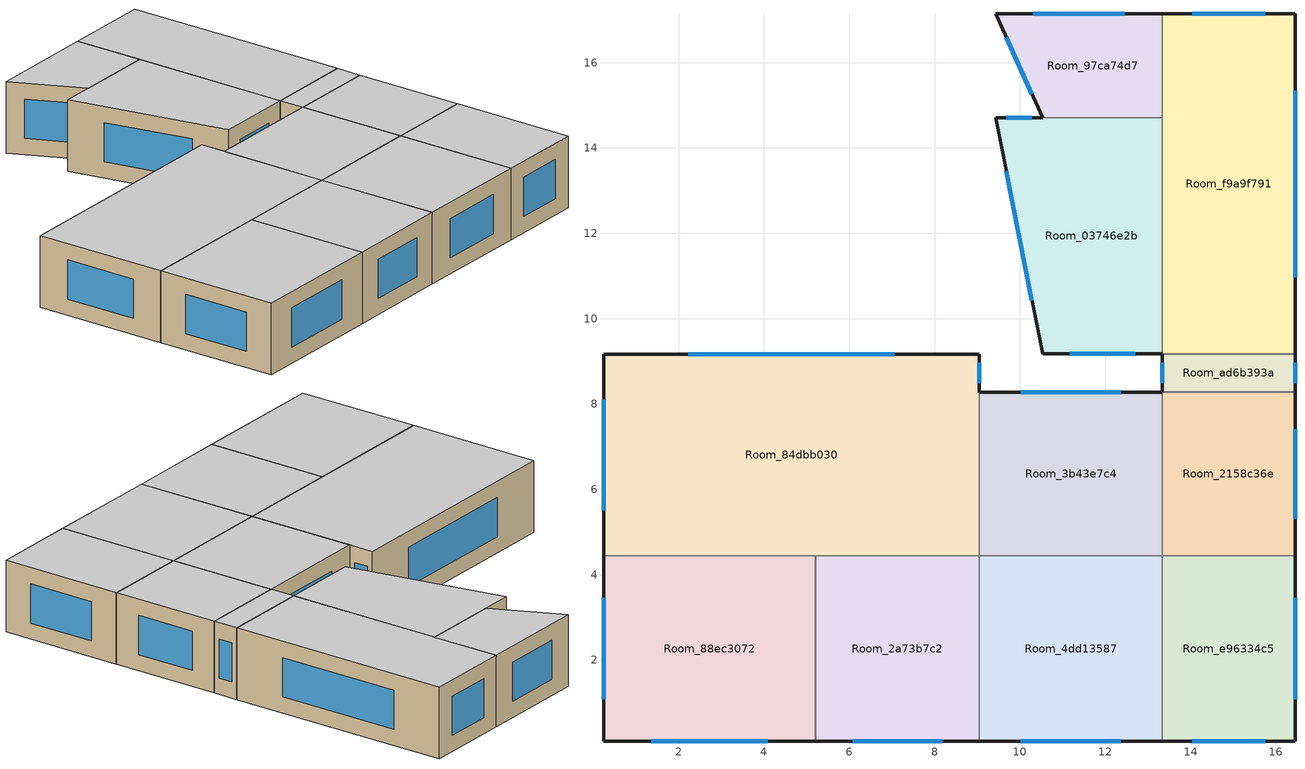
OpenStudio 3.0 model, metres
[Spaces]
Room_97ca74d7
 floor adiabatic (Generic Interior Floor): 13.34,17.15 13.34,14.71 10.53,14.71 9.43,17.15 z0
 wall outside: 13.34,17.15 9.43,17.15 10.53,14.71 z0:2.5
 wall to Room_03746e2b: 10.53,14.71 13.34,14.71 z0:2.5
 wall to Room_f9a9f791: 13.34,14.71 13.34,17.15 z0:2.5
 window: 9.68,16.6 10.28,15.26 / 12.46,17.15 10.32,17.15 z0.57:1.93
 ceiling adiabatic (Generic Interior Ceiling): 10.53,14.71 13.34,14.71 13.34,17.15 9.43,17.15 z2.5
Room_f9a9f791
 floor adiabatic (Generic Interior Floor): 16.45,17.15 16.45,9.17 13.34,9.17 13.34,17.15 z0
 wall outside: 16.45,9.17 16.45,17.15 13.34,17.15 z0:2.5
 wall to Room_ad6b393a: 13.34,9.17 16.45,9.17 z0:2.5
 wall to Room_03746e2b: 13.34,14.71 13.34,9.17 z0:2.5
 window: 16.45,10.98 16.45,15.34 / 15.75,17.15 14.04,17.15 z0.57:1.93
 ceiling adiabatic (Generic Interior Ceiling): 16.45,9.17 16.45,17.15 13.34,17.15 13.34,9.17 z2.5
Room_03746e2b
 floor adiabatic (Generic Interior Floor): 9.43,14.71 13.34,14.71 13.34,9.17 10.53,9.17 z0
 wall outside: 10.53,14.71 9.43,14.71 10.53,9.17 13.34,9.17 z0:2.5
 window: 9.68,13.46 10.28,10.42 / 11.17,9.17 12.7,9.17 / 10.28,14.71 9.68,14.71 z0.57:1.93
 ceiling adiabatic (Generic Interior Ceiling): 13.34,9.17 13.34,14.71 9.43,14.71 10.53,9.17 z2.5
Room_ad6b393a
 floor adiabatic (Generic Interior Floor): 16.45,9.17 16.45,8.28 13.34,8.28 13.34,9.17 z0
 wall outside: 16.45,8.28 16.45,9.17 / 13.34,9.17 13.34,8.28 z0:2.5
 wall to Room_2158c36e: 13.34,8.28 16.45,8.28 z0:2.5
 window: 16.45,8.48 16.45,8.97 / 13.34,8.97 13.34,8.48 z0.57:1.93
 ceiling adiabatic (Generic Interior Ceiling): 16.45,8.28 16.45,9.17 13.34,9.17 13.34,8.28 z2.5
Room_2158c36e
 floor adiabatic (Generic Interior Floor): 16.45,8.28 16.45,4.44 13.34,4.44 13.34,8.28 z0
 wall outside: 16.45,4.44 16.45,8.28 z0:2.5
 wall to Room_e96334c5: 13.34,4.44 16.45,4.44 z0:2.5
 wall to Room_3b43e7c4: 13.34,8.28 13.34,4.44 z0:2.5
 window: 16.45,5.31 16.45,7.41 z0.57:1.93
 ceiling adiabatic (Generic Interior Ceiling): 16.45,4.44 16.45,8.28 13.34,8.28 13.34,4.44 z2.5
Room_3b43e7c4
 floor adiabatic (Generic Interior Floor): 13.34,8.28 13.34,4.44 9.05,4.44 9.05,8.28 z0
 wall outside: 13.34,8.28 9.05,8.28 z0:2.5
 wall to Room_4dd13587: 9.05,4.44 13.34,4.44 z0:2.5
 wall to Room_84dbb030: 9.05,8.28 9.05,4.44 z0:2.5
 window: 12.37,8.28 10.02,8.28 z0.57:1.93
 ceiling adiabatic (Generic Interior Ceiling): 13.34,4.44 13.34,8.28 9.05,8.28 9.05,4.44 z2.5
Room_84dbb030
 floor adiabatic (Generic Interior Floor): 9.05,9.17 9.05,4.44 0.24,4.44 0.24,9.17 z0
 wall outside: 9.05,8.28 9.05,9.17 0.24,9.17 0.24,4.44 z0:2.5
 wall to Room_88ec3072: 0.24,4.44 5.21,4.44 z0:2.5
 wall to Room_2a73b7c2: 5.21,4.44 9.05,4.44 z0:2.5
 window: 0.24,8.1 0.24,5.51 / 9.05,8.48 9.05,8.97 / 7.06,9.17 2.23,9.17 z0.57:1.93
 ceiling adiabatic (Generic Interior Ceiling): 9.05,4.44 9.05,9.17 0.24,9.17 0.24,4.44 z2.5
Room_e96334c5
 floor adiabatic (Generic Interior Floor): 16.45,4.44 16.45,0.09 13.34,0.09 13.34,4.44 z0
 wall outside: 13.34,0.09 16.45,0.09 16.45,4.44 z0:2.5
 wall to Room_4dd13587: 13.34,4.44 13.34,0.09 z0:2.5
 window: 14.04,0.09 15.75,0.09 / 16.45,1.07 16.45,3.46 z0.57:1.93
 ceiling adiabatic (Generic Interior Ceiling): 16.45,0.09 16.45,4.44 13.34,4.44 13.34,0.09 z2.5
Room_4dd13587
 floor adiabatic (Generic Interior Floor): 13.34,4.44 13.34,0.09 9.05,0.09 9.05,4.44 z0
 wall outside: 9.05,0.09 13.34,0.09 z0:2.5
 wall to Room_2a73b7c2: 9.05,4.44 9.05,0.09 z0:2.5
 window: 10.02,0.09 12.37,0.09 z0.57:1.93
 ceiling adiabatic (Generic Interior Ceiling): 13.34,0.09 13.34,4.44 9.05,4.44 9.05,0.09 z2.5
Room_88ec3072
 floor adiabatic (Generic Interior Floor): 5.21,4.44 5.21,0.09 0.24,0.09 0.24,4.44 z0
 wall outside: 0.24,4.44 0.24,0.09 5.21,0.09 z0:2.5
 wall to Room_2a73b7c2: 5.21,0.09 5.21,4.44 z0:2.5
 window: 1.36,0.09 4.09,0.09 / 0.24,3.46 0.24,1.07 z0.57:1.93
 ceiling adiabatic (Generic Interior Ceiling): 5.21,0.09 5.21,4.44 0.24,4.44 0.24,0.09 z2.5
Room_2a73b7c2
 floor adiabatic (Generic Interior Floor): 9.05,4.44 9.05,0.09 5.21,0.09 5.21,4.44 z0
 wall outside: 5.21,0.09 9.05,0.09 z0:2.5
 window: 6.08,0.09 8.18,0.09 z0.57:1.93
 ceiling adiabatic (Generic Interior Ceiling): 9.05,0.09 9.05,4.44 5.21,4.44 5.21,0.09 z2.5
[Building]
Building 1: North Axis {deg}=-0; Default Construction Set=Default Generic Construction Set; Standards Building Type=MediumOffice
[Site]
Site 1: Terrain=City
[SizingPeriod:DesignDay] Barometric Pressure {Pa}=101253; Sky Clearness=0; Snow Indicator=0; Day of Month=21; Daylight Saving Time Indicator=0; Dry-Bulb Temperature Range Modifier Type=DefaultMultipliers
Name | Maximum Dry-Bulb Temperature {C} | Daily Dry-Bulb Temperature Range {deltaC} | Humidity Indicating Conditions at Maximum Dry-Bulb | Wind Speed {m/s} | Wind Direction {deg} | Month | Day Type | Humidity Indicating Type | Solar Model Indicator | ASHRAE Taub | ASHRAE Taud
Boston Logan IntL Arpt Ann Htg 99.6% Condns DB | -13.6 | 0 | -13.6 | 7.2 | 320 | 1 | WinterDesignDay | Wetbulb | ASHRAEClearSky
Boston Logan IntL Arpt Ann Hum_n 99.6% Condns DP=>MCDB | -12 | 0 | -24.4 | 7.2 | 320 | 1 | WinterDesignDay | Dewpoint | ASHRAEClearSky
Boston Logan IntL Arpt Ann Htg Wind 99.6% Condns WS=>MCDB | 2.1 | 0 | 2.1 | 14.1 | 320 | 1 | WinterDesignDay | Wetbulb | ASHRAEClearSky
Boston Logan IntL Arpt Ann Clg .4% Condns DB=>MWB | 32.7 | 8.4 | 22.9 | 6.3 | 270 | 7 | SummerDesignDay | Wetbulb | ASHRAETau | 0.488 | 1.95
Boston Logan IntL Arpt Ann Clg .4% Condns WB=>MDB | 30.2 | 8.4 | 24.6 | 6.3 | 270 | 7 | SummerDesignDay | Wetbulb | ASHRAETau | 0.488 | 1.95
Boston Logan IntL Arpt Ann Clg .4% Condns DP=>MDB | 27.3 | 8.4 | 22.8 | 6.3 | 270 | 7 | SummerDesignDay | Dewpoint | ASHRAETau | 0.488 | 1.95
Boston Logan IntL Arpt Ann Clg .4% Condns Enth=>MDB | 30.6 | 8.4 | 74100 | 6.3 | 270 | 7 | SummerDesignDay | Enthalpy | ASHRAETau | 0.488 | 1.95
[Material]
Name | Roughness | Thickness {m} | Conductivity {W/m-K} | Density {kg/m3} | Specific Heat {J/kg-K} | Thermal Absorptance | Solar Absorptance | Visible Absorptance
Generic Roof Membrane | MediumRough | 0.01 | 0.16 | 1120 | 1460 | 0.9 | 0.65 | 0.65
Generic Acoustic Tile | MediumSmooth | 0.02 | 0.06 | 368 | 590 | 0.9 | 0.2 | 0.2
Generic 25mm Wood | MediumSmooth | 0.0254 | 0.15 | 608 | 1630 | 0.9 | 0.5 | 0.5
Generic HW Concrete | MediumRough | 0.2 | 1.95 | 2240 | 900 | 0.9 | 0.8 | 0.8
Generic Gypsum Board | MediumSmooth | 0.0127 | 0.16 | 800 | 1090 | 0.9 | 0.5 | 0.5
Generic Wall Air Gap | Smooth | 0.1 | 0.667 | 1.28 | 1000 | 0.9 | 0.7 | 0.7
Generic Ceiling Air Gap | Smooth | 0.1 | 0.556 | 1.28 | 1000 | 0.9 | 0.7 | 0.7
Generic Brick | MediumRough | 0.1 | 0.9 | 1920 | 790 | 0.9 | 0.65 | 0.65
Generic 50mm Insulation; Generic 25mm Insulation | MediumRough | 0.05 | 0.03 | 43 | 1210 | 0.9 | 0.7 | 0.7
Generic Painted Metal | Smooth | 0.0015 | 45 | 7690 | 410 | 0.9 | 0.5 | 0.5
Generic LW Concrete | MediumRough | 0.1 | 0.53 | 1280 | 840 | 0.9 | 0.8 | 0.8
Material 1 | Smooth | 0.1 | 0.1 | 0.1 | 100 |  | 0.65 | 0.65
[WindowMaterial:Gas]
Generic Window Air Gap: Gas Type=Air; Thickness {m}=0.0127
[WindowMaterial:Glazing] Optical Data Type=SpectralAverage; Thickness {m}=0.006; Infrared Transmittance at Normal Incidence=0; Front Side Infrared Hemispherical Emissivity=0.84; Conductivity {W/m-K}=1; Dirt Correction Factor for Solar and Visible Transmittance=1; Solar Diffusing=No
Name | Solar Transmittance at Normal Incidence | Front Side Solar Reflectance at Normal Incidence | Back Side Solar Reflectance at Normal Incidence | Visible Transmittance at Normal Incidence | Front Side Visible Reflectance at Normal Incidence | Back Side Visible Reflectance at Normal Incidence | Back Side Infrared Hemispherical Emissivity
Generic Low-e Glass | 0.45 | 0.36 | 0.36 | 0.71 | 0.21 | 0.21 | 0.047
Generic Clear Glass | 0.77 | 0.07 | 0.07 | 0.88 | 0.08 | 0.08 | 0.84
[Construction]
Generic Interior Door: Generic 25mm Wood
Generic Single Pane: Generic Clear Glass
Generic Shade: Material 1
Generic Interior Ceiling: Generic LW Concrete, Generic Ceiling Air Gap, Generic Acoustic Tile
Generic Interior Wall: Generic Gypsum Board, Generic Wall Air Gap, Generic Gypsum Board
Generic Exposed Floor: Generic Painted Metal, Generic Ceiling Air Gap, Generic 50mm Insulation, Generic LW Concrete
Generic Interior Floor: Generic Acoustic Tile, Generic Ceiling Air Gap, Generic LW Concrete
Generic Ground Slab: Generic 50mm Insulation, Generic HW Concrete
Generic Roof: Generic Roof Membrane, Generic 50mm Insulation, Generic LW Concrete, Generic Ceiling Air Gap, Generic Acoustic Tile
Generic Exterior Wall: Generic Brick, Generic LW Concrete, Generic 50mm Insulation, Generic Wall Air Gap, Generic Gypsum Board
Generic Underground Wall: Generic 50mm Insulation, Generic HW Concrete, Generic Wall Air Gap, Generic Gypsum Board
Generic Underground Roof: Generic 50mm Insulation, Generic HW Concrete, Generic Ceiling Air Gap, Generic Acoustic Tile
Generic Double Pane: Generic Low-e Glass, Generic Window Air Gap, Generic Clear Glass
Generic Exterior Door: Generic Painted Metal, Generic 25mm Insulation, Generic Painted Metal
[Construction:AirBoundary]
Generic Air Boundary: GroupedZones, GroupedZones, None, 0
[DefaultConstructionSet]
Default Generic Construction Set: Default Exterior Surface Constructions=Default Surface Constructions 2; Default Interior Surface Constructions=Default Surface Constructions 1; Default Ground Contact Surface Constructions=Default Surface Constructions 3; Default Exterior SubSurface Constructions=Default Sub Surface Constructions 2; Default Interior SubSurface Constructions=Default Sub Surface Constructions 1; Interior Partition Construction=Generic Air Boundary; Space Shading Construction=Generic Shade; Adiabatic Surface Construction=Generic Interior Wall
[DefaultSurfaceConstructions]
Name | Floor Construction | Wall Construction | Roof Ceiling Construction
Default Surface Constructions 1 | Generic Interior Floor | Generic Interior Wall | Generic Interior Ceiling
Default Surface Constructions 2 | Generic Exposed Floor | Generic Exterior Wall | Generic Roof
Default Surface Constructions 3 | Generic Ground Slab | Generic Underground Wall | Generic Underground Roof
[DefaultSubSurfaceConstructions]
Name | Fixed Window Construction | Operable Window Construction | Door Construction | Glass Door Construction | Overhead Door Construction | Skylight Construction
Default Sub Surface Constructions 1 | Generic Single Pane | Generic Single Pane | Generic Interior Door | Generic Single Pane
Default Sub Surface Constructions 2 | Generic Double Pane | Generic Double Pane | Generic Exterior Door | Generic Double Pane | Generic Exterior Door | Generic Double Pane
[SpaceType]
Generic Office Program: Design Specification Outdoor Air Object=Generic Office Ventilation
[People:Definition]
Generic Office People: Number of People Calculation Method=People/Area; People per Space Floor Area {person/m2}=0.0565; Fraction Radiant=0.3; Sensible Heat Fraction=Autocalculate
[People]
Generic Office People: People Definition=Generic Office People; Space or SpaceType=Generic Office Program; Number of People Schedule=Generic Office Occupancy; Activity Level Schedule=Seated Adult Activity; Multiplier=1
[Lights:Definition]
Generic Office Lighting: Design Level Calculation Method=Watts/Area; Watts per Space Floor Area {W/m2}=10.55; Fraction Radiant=0.7; Fraction Visible=0.2; Return Air Fraction=0
[Lights]
Generic Office Lighting: Lights Definition=Generic Office Lighting; Space or SpaceType=Generic Office Program; Schedule=Generic Office Lighting; Fraction Replaceable=1
[ElectricEquipment:Definition]
Generic Office Equipment: Design Level Calculation Method=Watts/Area; Watts per Space Floor Area {W/m2}=10.33; Fraction Latent=0; Fraction Radiant=0.5; Fraction Lost=0
[ElectricEquipment]
Generic Office Equipment: Electric Equipment Definition=Generic Office Equipment; Space or SpaceType=Generic Office Program; Schedule=Generic Office Equipment
[SpaceInfiltration:DesignFlowRate]
Generic Office Infiltration: Space or SpaceType=Generic Office Program; Schedule=Generic Office Infiltration; Design Flow Rate Calculation Method=Flow/ExteriorArea; Flow per Exterior Surface Area {m3/s-m2}=0.0002266; Constant Term Coefficient=1; Temperature Term Coefficient=0; Velocity Term Coefficient=0
[DesignSpecification:OutdoorAir]
Generic Office Ventilation: Outdoor Air Flow per Person {m3/s-person}=0.00236; Outdoor Air Flow per Floor Area {m3/s-m2}=0.000305; Outdoor Air Flow Rate {m3/s}=0; Outdoor Air Flow Air Changes per Hour {1/hr}=0
[Space] Space Type=Generic Office Program; Building Story=Story_644aaeb0
Name | Thermal Zone
Room_97ca74d7 | Room_97ca74d7
Room_f9a9f791 | Room_f9a9f791
Room_03746e2b | Room_03746e2b
Room_ad6b393a | Room_ad6b393a
Room_2158c36e | Room_2158c36e
Room_3b43e7c4 | Room_3b43e7c4
Room_84dbb030 | Room_84dbb030
Room_e96334c5 | Room_e96334c5
Room_4dd13587 | Room_4dd13587
Room_88ec3072 | Room_88ec3072
Room_2a73b7c2 | Room_2a73b7c2
[ThermalZone] Use Ideal Air Loads=No
Name | Thermostat
Room_97ca74d7 | Thermostat Setpoint Dual Setpoint 1
Room_f9a9f791 | Thermostat Setpoint Dual Setpoint 2
Room_03746e2b | Thermostat Setpoint Dual Setpoint 3
Room_ad6b393a | Thermostat Setpoint Dual Setpoint 4
Room_2158c36e | Thermostat Setpoint Dual Setpoint 5
Room_3b43e7c4 | Thermostat Setpoint Dual Setpoint 6
Room_84dbb030 | Thermostat Setpoint Dual Setpoint 7
Room_e96334c5 | Thermostat Setpoint Dual Setpoint 8
Room_4dd13587 | Thermostat Setpoint Dual Setpoint 9
Room_88ec3072 | Thermostat Setpoint Dual Setpoint 10
Room_2a73b7c2 | Thermostat Setpoint Dual Setpoint 11
[Sizing:Zone] Zone Cooling Design Supply Air Temperature Input Method=SupplyAirTemperature; Zone Cooling Design Supply Air Temperature {C}=14; Zone Cooling Design Supply Air Temperature Difference {deltaC}=11.11; Zone Heating Design Supply Air Temperature Input Method=SupplyAirTemperature; Zone Heating Design Supply Air Temperature {C}=40; Zone Heating Design Supply Air Temperature Difference {deltaC}=11.11; Zone Cooling Design Supply Air Humidity Ratio {kg-H2O/kg-air}=0.0085; Zone Heating Design Supply Air Humidity Ratio {kg-H2O/kg-air}=0.008; Cooling Design Air Flow Method=DesignDay; Heating Design Air Flow Method=DesignDay; Account for Dedicated Outdoor Air System=No; Dedicated Outdoor Air System Control Strategy=NeutralSupplyAir; Dedicated Outdoor Air Low Setpoint Temperature for Design {C}=autosize; Dedicated Outdoor Air High Setpoint Temperature for Design {C}=autosize
Room_97ca74d7; Room_f9a9f791; Room_03746e2b; Room_ad6b393a; Room_2158c36e; Room_3b43e7c4; Room_84dbb030; Room_e96334c5; Room_4dd13587; Room_88ec3072; Room_2a73b7c2
[Zone equipment]
Room_97ca74d7: Room_97ca74d7 Ideal Loads Air System
Room_f9a9f791: Room_f9a9f791 Ideal Loads Air System
Room_03746e2b: Room_03746e2b Ideal Loads Air System
Room_ad6b393a: Room_ad6b393a Ideal Loads Air System
Room_2158c36e: Room_2158c36e Ideal Loads Air System
Room_3b43e7c4: Room_3b43e7c4 Ideal Loads Air System
Room_84dbb030: Room_84dbb030 Ideal Loads Air System
Room_e96334c5: Room_e96334c5 Ideal Loads Air System
Room_4dd13587: Room_4dd13587 Ideal Loads Air System
Room_88ec3072: Room_88ec3072 Ideal Loads Air System
Room_2a73b7c2: Room_2a73b7c2 Ideal Loads Air System
[BuildingStory]
Story_644aaeb0
[ThermostatSetpoint:DualSetpoint] Heating Setpoint Temperature Schedule=Generic Office Heating; Cooling Setpoint Temperature Schedule=Generic Office Cooling
Thermostat Setpoint Dual Setpoint 1; Thermostat Setpoint Dual Setpoint 2; Thermostat Setpoint Dual Setpoint 3; Thermostat Setpoint Dual Setpoint 4; Thermostat Setpoint Dual Setpoint 5; Thermostat Setpoint Dual Setpoint 6; Thermostat Setpoint Dual Setpoint 7; Thermostat Setpoint Dual Setpoint 8; Thermostat Setpoint Dual Setpoint 9; Thermostat Setpoint Dual Setpoint 10; Thermostat Setpoint Dual Setpoint 11
[ZoneHVAC:IdealLoadsAirSystem] Maximum Heating Supply Air Temperature {C}=50; Minimum Cooling Supply Air Temperature {C}=13; Heating Limit=LimitCapacity; Maximum Sensible Heating Capacity {W}=autosize; Cooling Limit=LimitFlowRateAndCapacity; Maximum Cooling Air Flow Rate {m3/s}=autosize; Maximum Total Cooling Capacity {W}=autosize; Demand Controlled Ventilation Type=None; Outdoor Air Economizer Type=DifferentialDryBulb; Sensible Heat Recovery Effectiveness=0; Latent Heat Recovery Effectiveness=0
Room_97ca74d7 Ideal Loads Air System; Room_f9a9f791 Ideal Loads Air System; Room_03746e2b Ideal Loads Air System; Room_ad6b393a Ideal Loads Air System; Room_2158c36e Ideal Loads Air System; Room_3b43e7c4 Ideal Loads Air System; Room_84dbb030 Ideal Loads Air System; Room_e96334c5 Ideal Loads Air System; Room_4dd13587 Ideal Loads Air System; Room_88ec3072 Ideal Loads Air System; Room_2a73b7c2 Ideal Loads Air System
[Schedule:Ruleset]
Name | Default Day Schedule | Summer Design Day Schedule | Winter Design Day Schedule | Holiday Schedule
Generic Office Infiltration | Schedule Day 1 | OfficeMedium INFIL_SCH_PNNL_Wkdy_SmrDsn 1 | OfficeMedium INFIL_SCH_PNNL_Sat_WntrDsn 1 | OfficeMedium INFIL_SCH_PNNL_Default 1
Generic Office Heating | Schedule Day 4 | OfficeMedium HTGSETP_SCH_YES_OPTIMUM_Default_SmrDsn 1 | OfficeMedium HTGSETP_SCH_YES_OPTIMUM_WntrDsn 1 | OfficeMedium HTGSETP_SCH_YES_OPTIMUM_Default 1
Generic Office Equipment | Schedule Day 7 | OfficeMedium BLDG_EQUIP_SCH_2013_SmrDsn 1 | OfficeMedium BLDG_EQUIP_SCH_2013_WntrDsn 1 | OfficeMedium BLDG_EQUIP_SCH_2013_Sat 1
Generic Office Cooling | Schedule Day 10 | OfficeMedium CLGSETP_SCH_YES_OPTIMUM_SmrDsn 1 | OfficeMedium CLGSETP_SCH_YES_OPTIMUM_Default_WntrDsn 1 | OfficeMedium CLGSETP_SCH_YES_OPTIMUM_Default 1
Seated Adult Activity | Schedule Day 13
Generic Office Lighting | Schedule Day 14 | OfficeMedium BLDG_LIGHT_SCH_2013_SmrDsn 1 | OfficeMedium BLDG_LIGHT_SCH_2013_WntrDsn 1 | OfficeMedium BLDG_LIGHT_SCH_2013_Sat 1
Generic Office Occupancy | Schedule Day 17 | OfficeMedium BLDG_OCC_SCH_SmrDsn 1 | OfficeMedium BLDG_OCC_SCH_WntrDsn 1 | OfficeMedium BLDG_OCC_SCH_Default 1
[Schedule:Day]
Schedule Day 1; OfficeMedium INFIL_SCH_PNNL_Default 1; OfficeMedium BLDG_EQUIP_SCH_2013_SmrDsn 1; OfficeMedium BLDG_LIGHT_SCH_2013_SmrDsn 1: 24, 0, 1
OfficeMedium INFIL_SCH_PNNL_Wkdy_SmrDsn 1; Schedule Day 2: 6, 0, 1, 22, 0, 0.25, 24, 0, 1
OfficeMedium INFIL_SCH_PNNL_Sat_WntrDsn 1; Schedule Day 3: 6, 0, 1, 18, 0, 0.25, 24, 0, 1
Schedule Day 4; OfficeMedium HTGSETP_SCH_YES_OPTIMUM_Default 1; OfficeMedium HTGSETP_SCH_YES_OPTIMUM_Default_SmrDsn 1: 24, 0, 15.6
OfficeMedium HTGSETP_SCH_YES_OPTIMUM_WntrDsn 1: 5, 0, 15.6, 6, 0, 17.6, 7, 0, 19.6, 22, 0, 21, 24, 0, 15.6
Schedule Day 5: 5, 0, 15.6, 6, 0, 17.8, 7, 0, 20, 22, 0, 21, 24, 0, 15.6
Schedule Day 6: 5, 0, 15.6, 6, 0, 17.8, 7, 0, 20, 17, 0, 21, 24, 0, 15.6
Schedule Day 7: 6, 0, 0.230755, 18, 0, 0.288107, 24, 0, 0.230755
OfficeMedium BLDG_EQUIP_SCH_2013_Sat 1; Schedule Day 9: 6, 0, 0.230755, 8, 0, 0.381235, 12, 0, 0.476543, 17, 0, 0.33358, 19, 0, 0.285926, 24, 0, 0.230755
OfficeMedium BLDG_EQUIP_SCH_2013_WntrDsn 1; OfficeMedium BLDG_LIGHT_SCH_2013_WntrDsn 1; OfficeMedium BLDG_OCC_SCH_WntrDsn 1: 24, 0, 0
Schedule Day 8: 6, 0, 0.307674, 8, 0, 0.381235, 12, 0, 0.857778, 13, 0, 0.76247, 17, 0, 0.857778, 18, 0, 0.476543, 24, 0, 0.381235
Schedule Day 10; OfficeMedium CLGSETP_SCH_YES_OPTIMUM_Default 1; OfficeMedium CLGSETP_SCH_YES_OPTIMUM_Default_WntrDsn 1: 24, 0, 26.7
OfficeMedium CLGSETP_SCH_YES_OPTIMUM_SmrDsn 1: 5, 0, 26.7, 6, 0, 25.7, 7, 0, 25, 22, 0, 24, 24, 0, 26.7
Schedule Day 11: 5, 0, 26.7, 6, 0, 25.6, 7, 0, 25, 22, 0, 24, 24, 0, 26.7
Schedule Day 12: 5, 0, 26.7, 6, 0, 25.7, 7, 0, 25, 17, 0, 24, 24, 0, 26.7
Schedule Day 13: 24, 0, 120
Schedule Day 14: 6, 0, 0.05, 18, 0, 0.0431163, 24, 0, 0.05
OfficeMedium BLDG_LIGHT_SCH_2013_Sat 1; Schedule Day 16: 6, 0, 0.05, 8, 0, 0.0862326, 12, 0, 0.258698, 17, 0, 0.129349, 19, 0, 0.0431163, 24, 0, 0.05
Schedule Day 15: 5, 0, 0.05, 6, 0, 0.1, 7, 0, 0.0862326, 8, 0, 0.258698, 17, 0, 0.776093, 18, 0, 0.431163, 20, 0, 0.258698, 22, 0, 0.172465, 23, 0, 0.0862326, 24, 0, 0.0431163
Schedule Day 17; OfficeMedium BLDG_OCC_SCH_Default 1: 6, 0, 0, 18, 0, 0.05, 24, 0, 0
OfficeMedium BLDG_OCC_SCH_SmrDsn 1: 6, 0, 0, 22, 0, 1, 24, 0, 0.05
Schedule Day 18: 6, 0, 0, 7, 0, 0.1, 8, 0, 0.2, 12, 0, 0.95, 13, 0, 0.5, 17, 0, 0.95, 18, 0, 0.3, 22, 0, 0.1, 24, 0, 0.05
Schedule Day 19: 6, 0, 0, 8, 0, 0.1, 12, 0, 0.3, 17, 0, 0.1, 19, 0, 0.05, 24, 0, 0
[Schedule:Rule] Apply Sunday=No; Date Specification Type=DateRange; Start Month=1; Start Day=1; End Month=12; End Day=31
Name | Schedule Ruleset | Rule Order | Day Schedule | Apply Monday | Apply Tuesday | Apply Wednesday | Apply Thursday | Apply Friday | Apply Saturday
Schedule Rule 1 | Generic Office Infiltration | 0 | Schedule Day 2 | Yes | Yes | Yes | Yes | Yes | No
Schedule Rule 2 | Generic Office Infiltration | 1 | Schedule Day 3 | No | No | No | No | No | Yes
Schedule Rule 3 | Generic Office Heating | 0 | Schedule Day 5 | Yes | Yes | Yes | Yes | Yes | No
Schedule Rule 4 | Generic Office Heating | 1 | Schedule Day 6 | No | No | No | No | No | Yes
Schedule Rule 5 | Generic Office Equipment | 0 | Schedule Day 8 | Yes | Yes | Yes | Yes | Yes | No
Schedule Rule 6 | Generic Office Equipment | 1 | Schedule Day 9 | No | No | No | No | No | Yes
Schedule Rule 7 | Generic Office Cooling | 0 | Schedule Day 11 | Yes | Yes | Yes | Yes | Yes | No
Schedule Rule 8 | Generic Office Cooling | 1 | Schedule Day 12 | No | No | No | No | No | Yes
Schedule Rule 9 | Generic Office Lighting | 0 | Schedule Day 15 | Yes | Yes | Yes | Yes | Yes | No
Schedule Rule 10 | Generic Office Lighting | 1 | Schedule Day 16 | No | No | No | No | No | Yes
Schedule Rule 11 | Generic Office Occupancy | 0 | Schedule Day 18 | Yes | Yes | Yes | Yes | Yes | No
Schedule Rule 12 | Generic Office Occupancy | 1 | Schedule Day 19 | No | No | No | No | No | Yes
